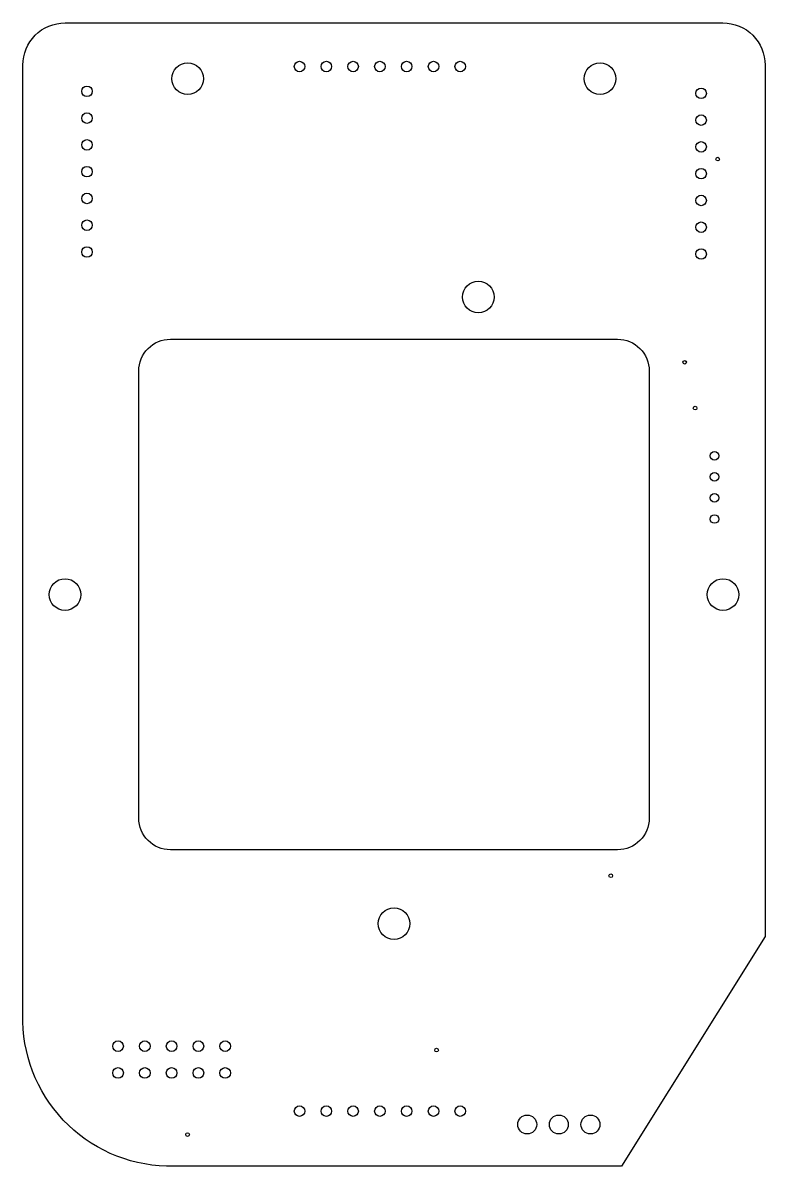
# Model space of a CAD drawing. Header units: millimetres. Extents: x -35 to 35, y -54 to 54.
import ezdxf

# ---------------------------------------------------------------- set-up
doc = ezdxf.new("R2010")
doc.units = ezdxf.units.MM
doc.layers.get('0').update_dxf_attribs({"linetype": 'CONTINUOUS'})

msp = doc.modelspace()

# ---------------------------------------------------------------- linework, layer by layer
for points in [[(31.21, 54.21, -0.414214), (35.21, 50.21), (35.21, -5.11), (35.21, -32.43), (21.59, -54.21), (-21.59, -54.21, -0.414214), (-35.21, -39.83), (-35.21, -5.11), (-35.21, 50.21, -0.414214), (-31.21, 54.21)], [(-24.21, 21.21, -0.414214), (-21.21, 24.21), (21.21, 24.21, -0.414214), (24.21, 21.21), (24.21, -21.21, -0.414214), (21.21, -24.21), (-21.21, -24.21, -0.414214), (-24.21, -21.21)]]:
    msp.add_lwpolyline(points, format="xyb", close=True)
for centre, radius in [((-19.58, 48.92), 1.5), ((-8.96, 50.07), 0.5), ((-6.42, 50.07), 0.5), ((-3.88, 50.07), 0.5), ((-1.34, 50.07), 0.5), ((1.2, 50.07), 0.5), ((3.75, 50.07), 0.5), ((6.28, 50.07), 0.5), ((19.55, 48.92), 1.5), ((-29.13, 47.72), 0.5), ((29.14, 47.53), 0.5), ((-29.13, 45.18), 0.5), ((29.14, 44.99), 0.5), ((-29.13, 42.64), 0.5), ((29.14, 42.45), 0.5), ((30.71, 41.3), 0.175), ((-29.13, 40.1), 0.5), ((29.14, 39.91), 0.5), ((-29.13, 37.56), 0.5), ((29.14, 37.37), 0.5), ((-29.13, 35.02), 0.5), ((29.14, 34.83), 0.5), ((-29.13, 32.48), 0.5), ((29.14, 32.29), 0.5), ((8.01, 28.21), 1.5), ((27.58, 22.02), 0.175), ((28.57, 17.68), 0.175), ((30.41, 13.16), 0.406), ((30.41, 11.16), 0.406), ((30.41, 9.16), 0.406), ((30.41, 7.16), 0.406), ((-31.21, 0), 1.5), ((31.21, 0), 1.5), ((20.57, -26.67), 0.175), ((0, -31.21), 1.5), ((-26.18, -42.83), 0.508), ((-23.64, -42.83), 0.508), ((-21.1, -42.83), 0.508), ((-18.56, -42.83), 0.508), ((-16.02, -42.83), 0.508), ((4.04, -43.2), 0.175), ((-26.18, -45.37), 0.508), ((-23.64, -45.37), 0.508), ((-21.1, -45.37), 0.508), ((-18.56, -45.37), 0.508), ((-16.02, -45.37), 0.508), ((-8.96, -48.99), 0.5), ((-6.42, -48.99), 0.5), ((-3.88, -48.99), 0.5), ((-1.34, -48.99), 0.5), ((1.2, -48.99), 0.5), ((3.75, -48.99), 0.5), ((6.28, -48.99), 0.5), ((12.64, -50.26), 0.9), ((15.64, -50.26), 0.9), ((18.64, -50.26), 0.9), ((-19.58, -51.21), 0.175)]:
    msp.add_circle(centre, radius)

doc.saveas('drawing.dxf')
